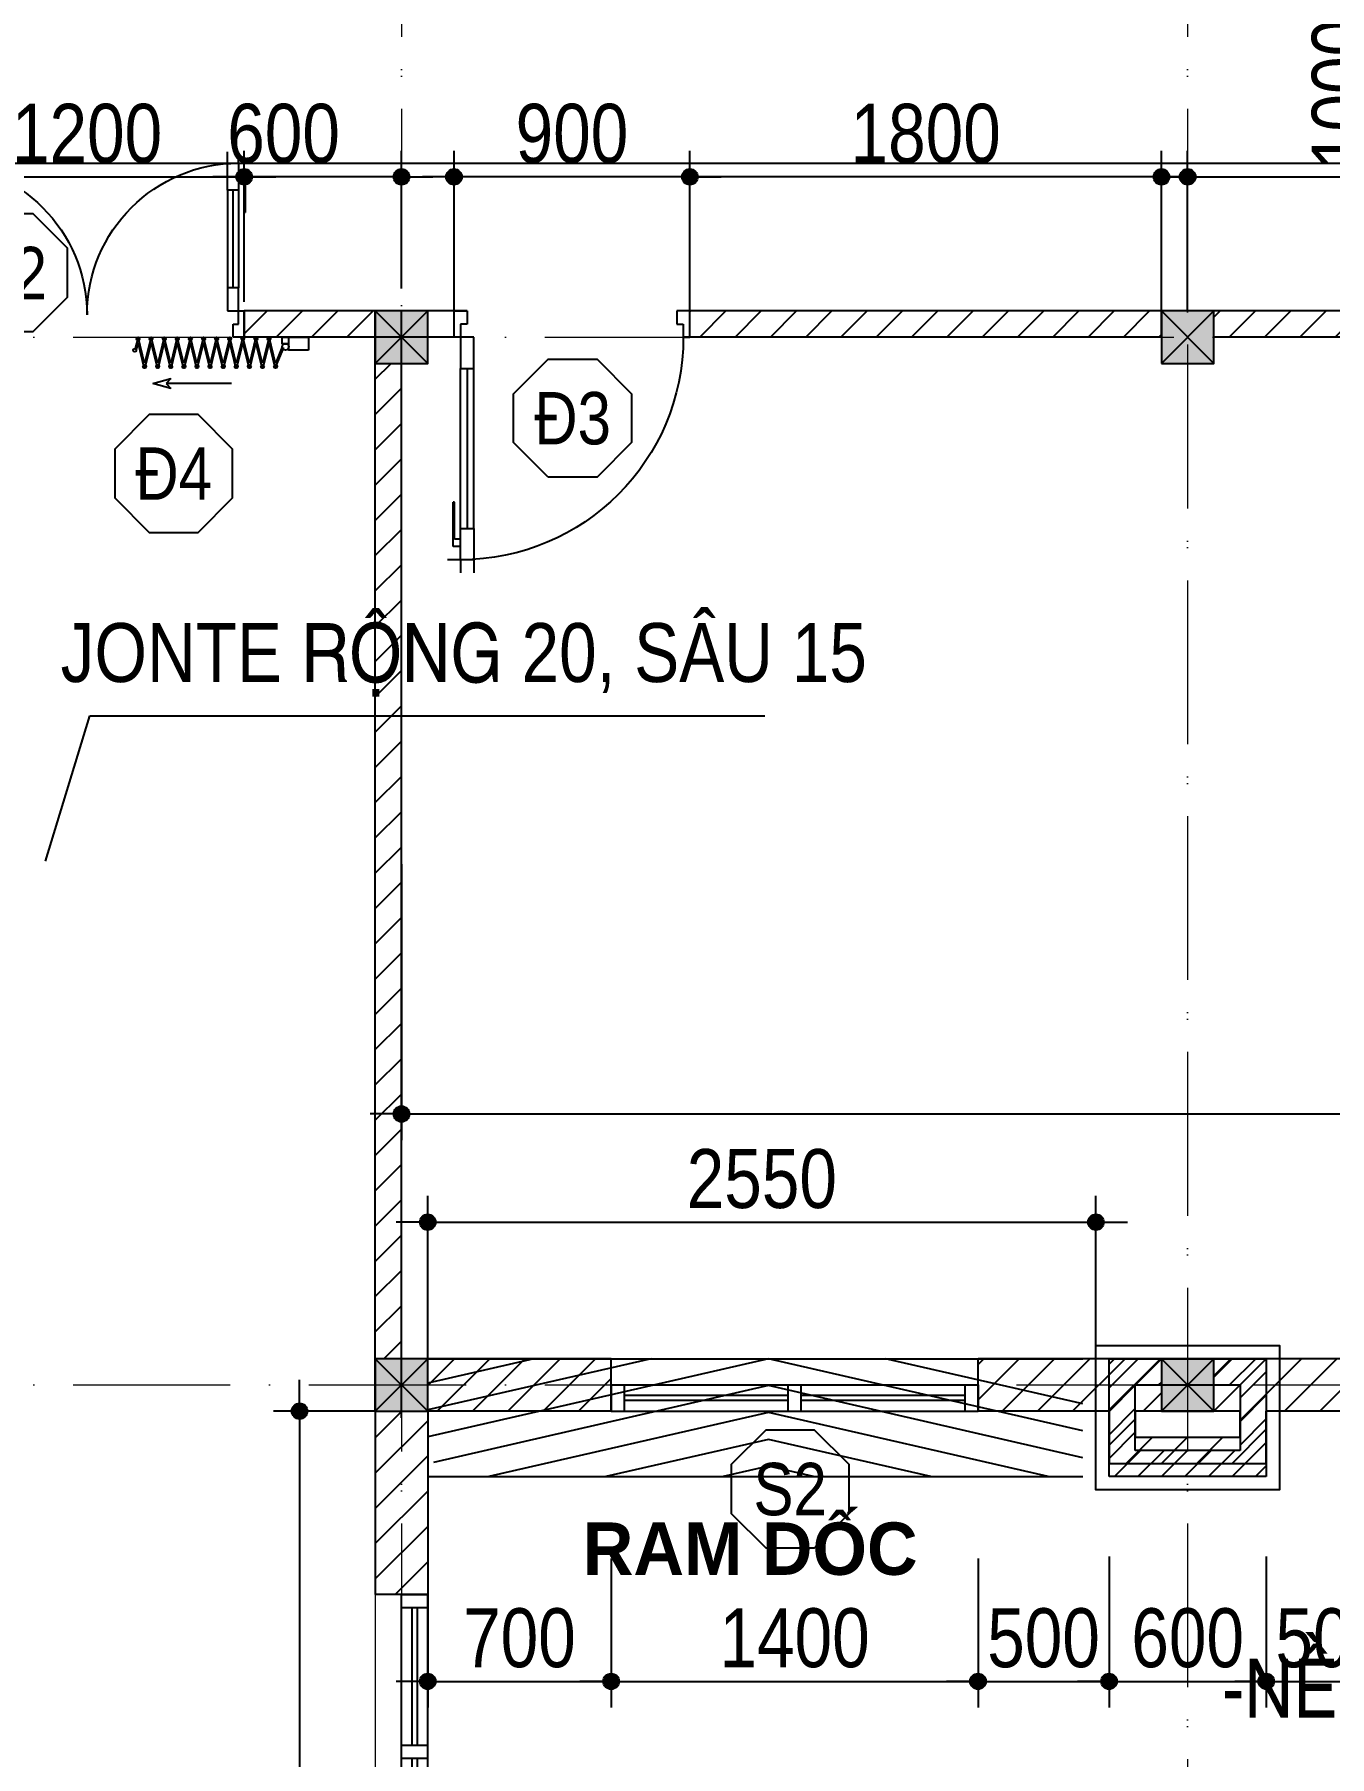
# Model space of a CAD drawing. Header units: millimetres. Extents: x 1201 to 176852, y 279 to 65351.
# Drawn here: x 10528 to 15471, y 11129 to 17703 of the extents above; entities that cross this region are included whole.
import ezdxf
from ezdxf.enums import TextEntityAlignment as Align

# ---------------------------------------------------------------- set-up
doc = ezdxf.new("R2010")
doc.units = ezdxf.units.MM
doc.linetypes.add('ACAD_ISO10W100', pattern=[18, 12, -3, 0, -3])
for name, color, linetype in [('009', 251, 'Continuous'), ('DIM', 1, 'Continuous'), ('DOOR', 20, 'Continuous'), ('HACTH', 8, 'Continuous'), ('MEDIUM', 2, 'Continuous'), ('TAGS', 60, 'Continuous'), ('TEXT', 7, 'Continuous'), ('TUONG', 131, 'Continuous'), ('WALL', 4, 'Continuous')]:
    doc.layers.add(name, color=color, linetype=linetype)
for name, color, linetype, lineweight in [('02', 2, 'Continuous', 25), ('CAY', 84, 'Continuous', 5), ('CUA', 20, 'Continuous', 0), ('NET-THAY', 2, 'Continuous', 13), ('TRUC', 24, 'Continuous', 0)]:
    doc.layers.add(name, color=color, linetype=linetype, lineweight=lineweight)
doc.styles.add('1', font='', dxfattribs={"height": 250})
doc.styles.add('HEL-CONDENSE', font='')
doc.styles.add('helve', font='')
doc.styles.add('SWISS-CONDENSE', font='')
doc.styles.add('VNI-HELVE-CONDENSEN', font='')
doc.styles.get('1').set_extended_font_data('VNI-Helve-Condense')
doc.styles.get('HEL-CONDENSE').set_extended_font_data('VNI-Helve-Condense')
doc.styles.get('helve').set_extended_font_data('VNI-Helve')
doc.styles.get('SWISS-CONDENSE').set_extended_font_data('VNI-Swiss-Condense')
doc.styles.get('VNI-HELVE-CONDENSEN').set_extended_font_data('VNI-Helve-Condense')
doc.dimstyles.new('1-20', dxfattribs={"dimscale": 100, "dimtxt": 2.25, "dimasz": 0.0006, "dimexe": 1, "dimexo": 2.5, "dimgap": 0.8, "dimtad": 1, "dimdec": 0, "dimlfac": 0.2, "dimzin": 0, "dimdsep": 46, "dimtxsty": 'helve', "dimblk": 'elip', "dimcen": -0.09, "dimdle": 1, "dimclrd": 256, "dimclre": 256, "dimclrt": 4, "dimadec": 0, "dimazin": 0, "dimtfac": 1, "dimtdec": 0, "dimtix": 1, "dimtmove": 2, "dimatfit": 0, "dimldrblk": 'ARCHTICK', "dimfxl": 1, "dimtolj": 1, "dimtzin": 0, "dimarcsym": 0})
doc.dimstyles.new('D100', dxfattribs={"dimtxt": 225, "dimasz": 1.2, "dimexe": 100, "dimexo": 0, "dimgap": 50, "dimtad": 1, "dimdec": 0, "dimzin": 13, "dimdsep": 46, "dimtxsty": 'HEL-CONDENSE', "dimblk": 'D50', "dimcen": 0, "dimclrd": 1, "dimclre": 1, "dimclrt": 7, "dimadec": 0, "dimazin": 0, "dimtfac": 1, "dimtdec": 0, "dimtmove": 0, "dimatfit": 3, "dimldrblk": 'D50', "dimfxl": 1, "dimtolj": 1, "dimtzin": 13, "dimarcsym": 0})

# ---------------------------------------------------------------- blocks, each defined once
blk = doc.blocks.new('A$C225A2996')
at = {"layer": 'WALL'}
blk.add_hatch(color=4, dxfattribs=at).paths.add_polyline_path([(531.4, 81.6), (731.4, 81.6), (731.4, 281.6), (531.4, 281.6)])
at = {"layer": 'WALL', "color": 4}
for p, q in [((531.4, 281.6), (731.4, 81.6)), ((531.4, 81.6), (731.4, 281.6))]:
    blk.add_line(p, q, dxfattribs=at)
blk.add_lwpolyline([(531.4, 81.6), (731.4, 81.6), (731.4, 281.6), (531.4, 281.6)], close=True, dxfattribs=at)
blk = doc.blocks.new('D50')
at = {"layer": 'DIM'}
blk.add_hatch(color=256, dxfattribs=at).paths.add_polyline_path([(25, 0, 1), (-25, 0, 1)])
blk.add_line((25, 0), (100, 0), dxfattribs=at)
blk.add_circle((0, 0), 25, dxfattribs=at)
blk = doc.blocks.new('*D175')
at = {"layer": 'CAY', "color": 1, "lineweight": -2, "transparency": 16777216}
for p, q in [((15573.6, 22547.7), (15781.8, 22547.7)), ((15681.8, 22546.5), (15681.8, 12548.9)), ((15573.6, 12547.7), (15781.8, 12547.7))]:
    blk.add_line(p, q, dxfattribs=at)
at = {"layer": 'DEFPOINTS', "color": 0, "transparency": 16777216}
for p in [(15573.6, 22547.7), (15573.6, 12547.7), (15681.8, 12547.7)]:
    blk.add_point(p, dxfattribs=at)
at = {"layer": 'CAY', "color": 1, "lineweight": -2, "transparency": 16777216, "xscale": 1.199999999999999, "yscale": 1.199999999999999, "zscale": 1.199999999999999}
for p, rotation in [((15681.8, 22547.7), 90), ((15681.8, 12547.7), 270)]:
    blk.add_blockref('D50', p, dxfattribs=dict(at, rotation=rotation))
at = {"layer": 'CAY', "color": 7, "transparency": 16777216, "insert": (15516.9, 17547.7), "char_height": 225, "attachment_point": 5, "rotation": 90, "style": 'HEL-CONDENSE'}
blk.add_mtext('\\A1;10000', dxfattribs=at)
blk = doc.blocks.new('*D176')
at = {"layer": 'CAY', "color": 1, "lineweight": -2, "transparency": 16777216}
for p, q in [((5929.1, 17547.7), (5929.1, 17111.4)), ((38929.1, 17547.7), (38929.1, 17111.4)), ((5930.3, 17211.4), (38927.9, 17211.4))]:
    blk.add_line(p, q, dxfattribs=at)
at = {"layer": 'DEFPOINTS', "color": 0, "transparency": 16777216}
for p in [(5929.1, 17547.7), (38929.1, 17547.7), (38929.1, 17211.4)]:
    blk.add_point(p, dxfattribs=at)
at = {"layer": 'CAY', "color": 1, "lineweight": -2, "transparency": 16777216, "xscale": 1.199999999999999, "yscale": 1.199999999999999, "zscale": 1.199999999999999, "rotation": 180}
blk.add_blockref('D50', (5929.1, 17211.4), dxfattribs=at)
at = {"layer": 'CAY', "color": 1, "lineweight": -2, "transparency": 16777216, "xscale": 1.199999999999999, "yscale": 1.199999999999999, "zscale": 1.199999999999999}
blk.add_blockref('D50', (38929.1, 17211.4), dxfattribs=at)
at = {"layer": 'CAY', "color": 7, "transparency": 16777216, "insert": (22429.1, 17376.3), "char_height": 225, "attachment_point": 5, "style": 'HEL-CONDENSE'}
blk.add_mtext('\\A1;33000', dxfattribs=at)
blk = doc.blocks.new('*D177')
at = {"layer": '009', "color": 1, "lineweight": -2, "transparency": 16777216}
for p, q in [((11829.1, 12447.7), (11440.2, 12447.7)), ((11540.2, 12446.5), (11540.2, 8798.9)), ((11829.1, 8797.7), (11440.2, 8797.7))]:
    blk.add_line(p, q, dxfattribs=at)
at = {"layer": 'DEFPOINTS', "color": 0, "transparency": 16777216}
for p in [(11829.1, 12447.7), (11540.2, 8797.7), (11829.1, 8797.7)]:
    blk.add_point(p, dxfattribs=at)
at = {"layer": '009', "color": 1, "lineweight": -2, "transparency": 16777216, "xscale": 1.199999999999999, "yscale": 1.199999999999999, "zscale": 1.199999999999999}
for p, rotation in [((11540.2, 12447.7), 90), ((11540.2, 8797.7), 270)]:
    blk.add_blockref('D50', p, dxfattribs=dict(at, rotation=rotation))
at = {"layer": '009', "color": 7, "transparency": 16777216, "insert": (11375.3, 10622.7), "char_height": 225, "attachment_point": 5, "rotation": 90, "style": 'HEL-CONDENSE'}
blk.add_mtext('\\A1;3650', dxfattribs=at)
blk = doc.blocks.new('*D102')
at = {"layer": 'DEFPOINTS', "color": 0, "transparency": 16777216}
for p in [(14579.1, 13169), (14579.1, 12697.7), (12029.1, 12647.7)]:
    blk.add_point(p, dxfattribs=at)
at = {"layer": 'DIM', "color": 1, "lineweight": -2, "transparency": 16777216}
for p, q in [((12029.1, 12647.7), (12029.1, 13269)), ((14579.1, 12697.7), (14579.1, 13269)), ((12030.3, 13169), (14577.9, 13169))]:
    blk.add_line(p, q, dxfattribs=at)
at = {"layer": 'DIM', "color": 1, "lineweight": -2, "transparency": 16777216, "xscale": 1.199999999999999, "yscale": 1.199999999999999, "zscale": 1.199999999999999, "rotation": 180}
blk.add_blockref('D50', (12029.1, 13169), dxfattribs=at)
at = {"layer": 'DIM', "color": 1, "lineweight": -2, "transparency": 16777216, "xscale": 1.199999999999999, "yscale": 1.199999999999999, "zscale": 1.199999999999999}
blk.add_blockref('D50', (14579.1, 13169), dxfattribs=at)
at = {"layer": 'DIM', "color": 7, "transparency": 16777216, "insert": (13304.1, 13333.9), "char_height": 225, "attachment_point": 5, "style": 'HEL-CONDENSE'}
blk.add_mtext('\\A1;2550', dxfattribs=at)
blk = doc.blocks.new('_ArchTick')
at = {"layer": 'CUA', "color": 0, "const_width": 0.15}
blk.add_lwpolyline([(-0.5, -0.5), (0.5, 0.5)], dxfattribs=at)
blk = doc.blocks.new('elip')
at = {"layer": 'DIM', "ltscale": 1.5}
h = blk.add_hatch(color=2, dxfattribs=at)
edge = h.paths.add_edge_path()
edge.add_line((-566, -919), (919, 566))
edge.add_arc((778, 707), 200, 315, 405)
edge.add_line((919, 849), (849, 919))
edge.add_arc((707, 778), 200, 45, 135)
edge.add_line((566, 919), (-919, -566))
edge.add_arc((-778, -707), 200, 135, 225)
edge.add_line((-919, -849), (-849, -919))
edge.add_arc((-707, -778), 200, 225, 315)
at = {"layer": 'DIM', "linetype": 'Continuous'}
for p, q in [((0, 0), (0, 2500)), ((0, 1600), (0, -2500)), ((-2500, 0), (2500, 0))]:
    blk.add_line(p, q, dxfattribs=at)
at = {"layer": 'DIM', "color": 2, "ltscale": 1.5}
blk.add_lwpolyline([(-566, -919), (919, 566, 0.4142136), (919, 849), (849, 919, 0.4142136), (566, 919), (-919, -566, 0.4142136), (-919, -849), (-849, -919, 0.4142136)], format="xyb", close=True, dxfattribs=at)
blk = doc.blocks.new('s11')
at = {"layer": 'DOOR'}
for p, q in [((0, 0), (0, -100)), ((1400, 0), (0, 0)), ((50, 0), (50, -100)), ((1350, 0), (1350, -100)), ((1400, 0), (1400, -100)), ((1400, -100), (0, -100))]:
    blk.add_line(p, q, dxfattribs=at)
at = {"layer": 'DOOR', "linetype": 'ByBlock', "lineweight": -2}
for p, q in [((675, -100), (675, 0)), ((725, -100), (725, 0))]:
    blk.add_line(p, q, dxfattribs=at)
at = {"layer": 'DOOR', "color": 251}
for p, q in [((50, -40), (675, -40)), ((50, -60), (675, -60)), ((725, -40), (1350, -40)), ((725, -60), (1350, -60))]:
    blk.add_line(p, q, dxfattribs=at)
blk = doc.blocks.new('A$C1CA434F2')
at = {"layer": 'DOOR'}
for p, q in [((-289.1, -309.3), (-289.1, -409.3)), ((-289.1, -309.3), (2110.9, -309.3)), ((-239.1, -309.3), (-239.1, -409.3)), ((885.9, -309.3), (885.9, -409.3)), ((935.9, -309.3), (935.9, -409.3)), ((1486.2, -309.3), (1486.2, -409.3)), ((1536.2, -309.3), (1536.2, -409.3)), ((2060.9, -309.3), (2060.9, -409.3)), ((2110.9, -309.3), (2110.9, -409.3)), ((-289.1, -409.3), (2110.9, -409.3))]:
    blk.add_line(p, q, dxfattribs=at)
at = {"layer": 'DOOR', "linetype": 'ByBlock', "lineweight": -2}
for p, q in [((285.2, -409.3), (285.2, -309.3)), ((335.2, -409.3), (335.2, -309.3))]:
    blk.add_line(p, q, dxfattribs=at)
at = {"layer": 'DOOR', "color": 251}
for p, q in [((285.2, -349.3), (-239.1, -349.3)), ((285.2, -369.3), (-239.1, -369.3)), ((885.9, -349.3), (335.2, -349.3)), ((885.9, -369.3), (335.2, -369.3)), ((1486.2, -349.3), (935.9, -349.3)), ((1486.2, -369.3), (935.9, -369.3)), ((2060.9, -349.3), (1536.2, -349.3)), ((2060.9, -369.3), (1536.2, -369.3))]:
    blk.add_line(p, q, dxfattribs=at)
blk = doc.blocks.new('KH-CUADI')
at = {"layer": 'TAGS'}
blk.add_lwpolyline([(-124.3, 300), (-300, 124.3), (-300, -124.3), (-124.3, -300), (124.3, -300), (300, -124.3), (300, 124.3), (124.3, 300)], close=True, dxfattribs=at)
at = {"layer": 'TAGS', "style": 'VNI-HELVE-CONDENSEN'}
blk.add_attdef('D', text='', height=300, dxfattribs=at).set_placement((0, 0), align=Align.MIDDLE)
blk = doc.blocks.new('A$C48B57989')
at = {"layer": 'DOOR'}
for p, q in [((-446, 752.5), (-403.1, 752.5)), ((-446, 652.5), (-446, 752.5)), ((-403.1, 752.5), (-403.1, 702.5)), ((711.1, 752.5), (711.1, 702.5)), ((754, 752.5), (711.1, 752.5)), ((754, 652.5), (754, 752.5)), ((-403.1, 702.5), (-424.6, 702.5)), ((-424.6, 702.5), (-424.6, 652.5)), ((-381.7, 666.8), (-424.6, 666.8)), ((-424.6, 666.8), (-424.6, 563.9)), ((-381.7, 563.9), (-381.7, 666.8)), ((711.1, 702.5), (732.6, 702.5)), ((732.6, 702.5), (732.6, 652.5)), ((-424.6, 652.5), (-446, 652.5)), ((689.7, 563.9), (689.7, 652.5)), ((689.7, 652.5), (732.6, 652.5)), ((732.6, 652.5), (754, 652.5)), ((732.6, 652.5), (732.6, 563.9)), ((-424.6, 563.9), (-381.7, 563.9)), ((-424.6, 171.4), (-424.6, 563.9)), ((-403.1, 563.9), (-403.1, 191)), ((-381.7, 191), (-381.7, 563.9)), ((689.7, 191), (689.7, 563.9)), ((732.6, 563.9), (689.7, 563.9)), ((711.1, 563.9), (711.1, 191)), ((732.6, 171.4), (732.6, 563.9)), ((-448.8, 131.8), (-448.8, 277.2)), ((-443.9, 277.2), (-448.8, 277.2)), ((-443.9, 156), (-443.9, 277.2)), ((752, 156), (752, 277.2)), ((752, 277.2), (756.8, 277.2)), ((756.8, 131.8), (756.8, 277.2)), ((-424.6, 131.8), (-448.8, 131.8)), ((-424.6, 156), (-443.9, 156)), ((-424.6, 191), (-381.7, 191)), ((-424.6, 88.2), (-424.6, 191)), ((-424.6, 131.8), (-424.6, 156)), ((-381.7, 191), (-381.7, 88.2)), ((732.6, 191), (689.7, 191)), ((689.7, 191), (689.7, 88.2)), ((732.6, 88.2), (732.6, 191)), ((732.6, 131.8), (732.6, 156)), ((732.6, 156), (752, 156)), ((732.6, 131.8), (756.8, 131.8)), ((-424.6, 88.2), (-467.4, 88.2)), ((-424.6, 88.2), (-424.6, 45.3)), ((-381.7, 88.2), (-424.6, 88.2)), ((-381.7, 88.2), (-381.7, 45.3)), ((689.7, 88.2), (689.7, 45.3)), ((689.7, 88.2), (732.6, 88.2)), ((732.6, 88.2), (732.6, 45.3)), ((732.6, 88.2), (775.4, 88.2))]:
    blk.add_line(p, q, dxfattribs=at)
at = {"layer": 'DOOR', "color": 251}
for centre, major_axis, start_param, end_param in [((-424.6, 666.8), (409.1, 409.1), 3.926991, 5.497787), ((732.6, 666.8), (-409.1, 409.1), 0.785398, 2.356194)]:
    blk.add_ellipse(centre, major_axis=major_axis, ratio=1, start_param=start_param, end_param=end_param, dxfattribs=at)
blk = doc.blocks.new('*D653')
at = {"layer": 'DEFPOINTS', "color": 0, "transparency": 16777216}
for p in [(12729.1, 11884.5), (12029.1, 11747.7), (12729.1, 11416)]:
    blk.add_point(p, dxfattribs=at)
at = {"layer": 'DIM', "color": 1, "lineweight": -2, "transparency": 16777216}
for p, q in [((12729.1, 11884.5), (12729.1, 11316)), ((12029.1, 11747.7), (12029.1, 11316)), ((12030.3, 11416), (12727.9, 11416))]:
    blk.add_line(p, q, dxfattribs=at)
at = {"layer": 'DIM', "color": 1, "lineweight": -2, "transparency": 16777216, "xscale": 1.199999999999999, "yscale": 1.199999999999999, "zscale": 1.199999999999999, "rotation": 180}
blk.add_blockref('D50', (12029.1, 11416), dxfattribs=at)
at = {"layer": 'DIM', "color": 1, "lineweight": -2, "transparency": 16777216, "xscale": 1.199999999999999, "yscale": 1.199999999999999, "zscale": 1.199999999999999}
blk.add_blockref('D50', (12729.1, 11416), dxfattribs=at)
at = {"layer": 'DIM', "color": 7, "transparency": 16777216, "insert": (12379.1, 11580.9), "char_height": 225, "attachment_point": 5, "style": 'HEL-CONDENSE'}
blk.add_mtext('\\A1;700', dxfattribs=at)
blk = doc.blocks.new('*D654')
at = {"layer": 'DEFPOINTS', "color": 0, "transparency": 16777216}
for p in [(12729.1, 11884.5), (14129.1, 11884.5), (14129.1, 11416)]:
    blk.add_point(p, dxfattribs=at)
at = {"layer": 'DIM', "color": 1, "lineweight": -2, "transparency": 16777216}
for p, q in [((12729.1, 11884.5), (12729.1, 11316)), ((14129.1, 11884.5), (14129.1, 11316)), ((12730.3, 11416), (14127.9, 11416))]:
    blk.add_line(p, q, dxfattribs=at)
at = {"layer": 'DIM', "color": 1, "lineweight": -2, "transparency": 16777216, "xscale": 1.199999999999999, "yscale": 1.199999999999999, "zscale": 1.199999999999999, "rotation": 180}
blk.add_blockref('D50', (12729.1, 11416), dxfattribs=at)
at = {"layer": 'DIM', "color": 1, "lineweight": -2, "transparency": 16777216, "xscale": 1.199999999999999, "yscale": 1.199999999999999, "zscale": 1.199999999999999}
blk.add_blockref('D50', (14129.1, 11416), dxfattribs=at)
at = {"layer": 'DIM', "color": 7, "transparency": 16777216, "insert": (13429.1, 11580.9), "char_height": 225, "attachment_point": 5, "style": 'HEL-CONDENSE'}
blk.add_mtext('\\A1;1400', dxfattribs=at)
blk = doc.blocks.new('*D655')
at = {"layer": 'DEFPOINTS', "color": 0, "transparency": 16777216}
for p in [(14129.1, 11884.5), (14629.1, 11892.8), (14629.1, 11416)]:
    blk.add_point(p, dxfattribs=at)
at = {"layer": 'DIM', "color": 1, "lineweight": -2, "transparency": 16777216}
for p, q in [((14129.1, 11884.5), (14129.1, 11316)), ((14629.1, 11892.8), (14629.1, 11316)), ((14130.3, 11416), (14627.9, 11416))]:
    blk.add_line(p, q, dxfattribs=at)
at = {"layer": 'DIM', "color": 1, "lineweight": -2, "transparency": 16777216, "xscale": 1.199999999999999, "yscale": 1.199999999999999, "zscale": 1.199999999999999, "rotation": 180}
blk.add_blockref('D50', (14129.1, 11416), dxfattribs=at)
at = {"layer": 'DIM', "color": 1, "lineweight": -2, "transparency": 16777216, "xscale": 1.199999999999999, "yscale": 1.199999999999999, "zscale": 1.199999999999999}
blk.add_blockref('D50', (14629.1, 11416), dxfattribs=at)
at = {"layer": 'DIM', "color": 7, "transparency": 16777216, "insert": (14379.1, 11580.9), "char_height": 225, "attachment_point": 5, "style": 'HEL-CONDENSE'}
blk.add_mtext('\\A1;500', dxfattribs=at)
blk = doc.blocks.new('*D656')
at = {"layer": 'DEFPOINTS', "color": 0, "transparency": 16777216}
for p in [(14629.1, 11892.8), (15229.1, 11892.8), (15229.1, 11416)]:
    blk.add_point(p, dxfattribs=at)
at = {"layer": 'DIM', "color": 1, "lineweight": -2, "transparency": 16777216}
for p, q in [((14629.1, 11892.8), (14629.1, 11316)), ((15229.1, 11892.8), (15229.1, 11316)), ((14630.3, 11416), (15227.9, 11416))]:
    blk.add_line(p, q, dxfattribs=at)
at = {"layer": 'DIM', "color": 1, "lineweight": -2, "transparency": 16777216, "xscale": 1.199999999999999, "yscale": 1.199999999999999, "zscale": 1.199999999999999, "rotation": 180}
blk.add_blockref('D50', (14629.1, 11416), dxfattribs=at)
at = {"layer": 'DIM', "color": 1, "lineweight": -2, "transparency": 16777216, "xscale": 1.199999999999999, "yscale": 1.199999999999999, "zscale": 1.199999999999999}
blk.add_blockref('D50', (15229.1, 11416), dxfattribs=at)
at = {"layer": 'DIM', "color": 7, "transparency": 16777216, "insert": (14929.1, 11580.9), "char_height": 225, "attachment_point": 5, "style": 'HEL-CONDENSE'}
blk.add_mtext('\\A1;600', dxfattribs=at)
blk = doc.blocks.new('*D657')
at = {"layer": 'DEFPOINTS', "color": 0, "transparency": 16777216}
for p in [(15229.1, 11892.8), (15729.1, 11884.5), (15729.1, 11416)]:
    blk.add_point(p, dxfattribs=at)
at = {"layer": 'DIM', "color": 1, "lineweight": -2, "transparency": 16777216}
for p, q in [((15229.1, 11892.8), (15229.1, 11316)), ((15729.1, 11884.5), (15729.1, 11316)), ((15230.3, 11416), (15727.9, 11416))]:
    blk.add_line(p, q, dxfattribs=at)
at = {"layer": 'DIM', "color": 1, "lineweight": -2, "transparency": 16777216, "xscale": 1.199999999999999, "yscale": 1.199999999999999, "zscale": 1.199999999999999, "rotation": 180}
blk.add_blockref('D50', (15229.1, 11416), dxfattribs=at)
at = {"layer": 'DIM', "color": 1, "lineweight": -2, "transparency": 16777216, "xscale": 1.199999999999999, "yscale": 1.199999999999999, "zscale": 1.199999999999999}
blk.add_blockref('D50', (15729.1, 11416), dxfattribs=at)
at = {"layer": 'DIM', "color": 7, "transparency": 16777216, "insert": (15479.1, 11580.9), "char_height": 225, "attachment_point": 5, "style": 'HEL-CONDENSE'}
blk.add_mtext('\\A1;500', dxfattribs=at)
blk = doc.blocks.new('*D697')
at = {"layer": 'DEFPOINTS', "color": 0, "transparency": 16777216}
for p in [(11329.1, 17159.5), (10129.1, 16782.9), (11329.1, 16682.9)]:
    blk.add_point(p, dxfattribs=at)
at = {"layer": 'DIM', "color": 1, "lineweight": -2, "transparency": 16777216}
for p, q in [((10129.1, 16782.9), (10129.1, 17259.5)), ((11329.1, 16682.9), (11329.1, 17259.5)), ((10130.3, 17159.5), (11327.9, 17159.5))]:
    blk.add_line(p, q, dxfattribs=at)
at = {"layer": 'DIM', "color": 1, "lineweight": -2, "transparency": 16777216, "xscale": 1.199999999999999, "yscale": 1.199999999999999, "zscale": 1.199999999999999, "rotation": 180}
blk.add_blockref('D50', (10129.1, 17159.5), dxfattribs=at)
at = {"layer": 'DIM', "color": 1, "lineweight": -2, "transparency": 16777216, "xscale": 1.199999999999999, "yscale": 1.199999999999999, "zscale": 1.199999999999999}
blk.add_blockref('D50', (11329.1, 17159.5), dxfattribs=at)
at = {"layer": 'DIM', "color": 7, "transparency": 16777216, "insert": (10729.1, 17324.4), "char_height": 225, "attachment_point": 5, "style": 'HEL-CONDENSE'}
blk.add_mtext('\\A1;1200', dxfattribs=at)
blk = doc.blocks.new('*D698')
at = {"layer": 'DEFPOINTS', "color": 0, "transparency": 16777216}
for p in [(18729.1, 17159.5), (18729.1, 16782.9), (14929.1, 16647.7)]:
    blk.add_point(p, dxfattribs=at)
at = {"layer": 'DIM', "color": 1, "lineweight": -2, "transparency": 16777216}
for p, q in [((14929.1, 16647.7), (14929.1, 17259.5)), ((18729.1, 16782.9), (18729.1, 17259.5)), ((14930.3, 17159.5), (18727.9, 17159.5))]:
    blk.add_line(p, q, dxfattribs=at)
at = {"layer": 'DIM', "color": 1, "lineweight": -2, "transparency": 16777216, "xscale": 1.199999999999999, "yscale": 1.199999999999999, "zscale": 1.199999999999999, "rotation": 180}
blk.add_blockref('D50', (14929.1, 17159.5), dxfattribs=at)
at = {"layer": 'DIM', "color": 1, "lineweight": -2, "transparency": 16777216, "xscale": 1.199999999999999, "yscale": 1.199999999999999, "zscale": 1.199999999999999}
blk.add_blockref('D50', (18729.1, 17159.5), dxfattribs=at)
at = {"layer": 'DIM', "color": 7, "transparency": 16777216, "insert": (16829.1, 17324.4), "char_height": 225, "attachment_point": 5, "style": 'HEL-CONDENSE'}
blk.add_mtext('\\A1;3800', dxfattribs=at)
blk = doc.blocks.new('*D524')
at = {"layer": 'DEFPOINTS', "color": 0, "linetype": 'Continuous', "transparency": 16777216}
for p in [(11329.1, 17159.5), (11329.1, 16732.9), (11929.1, 16732.9)]:
    blk.add_point(p, dxfattribs=at)
at = {"layer": 'DIM', "color": 1, "linetype": 'Continuous', "lineweight": -2, "transparency": 16777216}
for p, q in [((11329.1, 16732.9), (11329.1, 17259.5)), ((11929.1, 16732.9), (11929.1, 17259.5)), ((11927.9, 17159.5), (11330.3, 17159.5))]:
    blk.add_line(p, q, dxfattribs=at)
at = {"layer": 'DIM', "color": 1, "linetype": 'Continuous', "lineweight": -2, "transparency": 16777216, "xscale": 1.199999999999999, "yscale": 1.199999999999999, "zscale": 1.199999999999999, "rotation": 180}
blk.add_blockref('D50', (11329.1, 17159.5), dxfattribs=at)
at = {"layer": 'DIM', "color": 1, "linetype": 'Continuous', "lineweight": -2, "transparency": 16777216, "xscale": 1.199999999999999, "yscale": 1.199999999999999, "zscale": 1.199999999999999}
blk.add_blockref('D50', (11929.1, 17159.5), dxfattribs=at)
at = {"layer": 'DIM', "color": 7, "linetype": 'Continuous', "transparency": 16777216, "insert": (11479.1, 17324.4), "char_height": 225, "attachment_point": 5, "style": 'HEL-CONDENSE'}
blk.add_mtext('\\A1;600', dxfattribs=at)
blk = doc.blocks.new('*D588')
at = {"layer": 'DEFPOINTS', "color": 0, "transparency": 16777216}
for p in [(11929.1, 14535.2), (20429.1, 13823.6), (20429.1, 13582.1)]:
    blk.add_point(p, dxfattribs=at)
at = {"layer": 'DIM', "color": 1, "lineweight": -2, "transparency": 16777216}
for p, q in [((11929.1, 14535.2), (11929.1, 13482.1)), ((20429.1, 13823.6), (20429.1, 13482.1)), ((11930.3, 13582.1), (20427.9, 13582.1))]:
    blk.add_line(p, q, dxfattribs=at)
at = {"layer": 'DIM', "color": 1, "lineweight": -2, "transparency": 16777216, "xscale": 1.199999999999999, "yscale": 1.199999999999999, "zscale": 1.199999999999999, "rotation": 180}
blk.add_blockref('D50', (11929.1, 13582.1), dxfattribs=at)
at = {"layer": 'DIM', "color": 1, "lineweight": -2, "transparency": 16777216, "xscale": 1.199999999999999, "yscale": 1.199999999999999, "zscale": 1.199999999999999}
blk.add_blockref('D50', (20429.1, 13582.1), dxfattribs=at)
at = {"layer": 'DIM', "color": 7, "transparency": 16777216, "insert": (16179.1, 13747), "char_height": 225, "attachment_point": 5, "style": 'HEL-CONDENSE'}
blk.add_mtext('\\A1;8500', dxfattribs=at)
blk = doc.blocks.new('A$C6E0044D6')
at = {"layer": 'DOOR'}
for p, q in [((-25, 925), (-75, 925)), ((-25, 925), (-25, 975)), ((25, 925), (-25, 925)), ((-25, 925), (-25, 805)), ((25, 925), (25, 975)), ((25, 805), (25, 925)), ((-25, 874.1), (-53.3, 874.1)), ((-53.3, 874.1), (-53.3, 704.5)), ((-25, 874.1), (-25, 845.9)), ((-25, 845.9), (-47.6, 845.9)), ((-47.6, 845.9), (-47.6, 704.5)), ((-25, 827.9), (-25, 195)), ((-25, 805), (25, 805)), ((0, 195), (0, 805)), ((25, 805), (25, 195)), ((-47.6, 704.5), (-53.3, 704.5)), ((-25, 195), (25, 195)), ((-25, 75), (-25, 195)), ((25, 195), (25, 75)), ((-25, 75), (-50, 75)), ((-50, 75), (-50, -25)), ((-25, 25), (-25, 75)), ((25, 75), (-25, 75)), ((825, 25), (825, 75)), ((825, 75), (850, 75)), ((850, 75), (850, -25)), ((0, 25), (-25, 25)), ((0, -25), (0, 25)), ((800, -25), (800, 25)), ((800, 25), (825, 25)), ((-50, -25), (0, -25)), ((850, -25), (800, -25))]:
    blk.add_line(p, q, dxfattribs=at)
at = {"layer": 'DOOR', "color": 251}
blk.add_arc((-25, 75), 850, 0, 90, dxfattribs=at)
blk = doc.blocks.new('*D516')
at = {"layer": 'DEFPOINTS', "color": 0, "transparency": 16777216}
for p in [(13029.5, 17159.5), (13029.5, 16647.7), (14829.1, 16647.7)]:
    blk.add_point(p, dxfattribs=at)
at = {"layer": 'DIM', "color": 1, "lineweight": -2, "transparency": 16777216}
for p, q in [((13029.5, 16647.7), (13029.5, 17259.5)), ((14829.1, 16647.7), (14829.1, 17259.5)), ((14827.9, 17159.5), (13030.7, 17159.5))]:
    blk.add_line(p, q, dxfattribs=at)
at = {"layer": 'DIM', "color": 1, "lineweight": -2, "transparency": 16777216, "xscale": 1.199999999999999, "yscale": 1.199999999999999, "zscale": 1.199999999999999, "rotation": 180}
blk.add_blockref('D50', (13029.5, 17159.5), dxfattribs=at)
at = {"layer": 'DIM', "color": 1, "lineweight": -2, "transparency": 16777216, "xscale": 1.199999999999999, "yscale": 1.199999999999999, "zscale": 1.199999999999999}
blk.add_blockref('D50', (14829.1, 17159.5), dxfattribs=at)
at = {"layer": 'DIM', "color": 7, "transparency": 16777216, "insert": (13929.3, 17324.4), "char_height": 225, "attachment_point": 5, "style": 'HEL-CONDENSE'}
blk.add_mtext('\\A1;1800', dxfattribs=at)
blk = doc.blocks.new('*D517')
at = {"layer": 'DEFPOINTS', "color": 0, "transparency": 16777216}
for p in [(12129.5, 17159.5), (12129.5, 16647.7), (13029.5, 16647.7)]:
    blk.add_point(p, dxfattribs=at)
at = {"layer": 'DIM', "color": 1, "lineweight": -2, "transparency": 16777216}
for p, q in [((12129.5, 16647.7), (12129.5, 17259.5)), ((13029.5, 16647.7), (13029.5, 17259.5)), ((13028.3, 17159.5), (12130.7, 17159.5))]:
    blk.add_line(p, q, dxfattribs=at)
at = {"layer": 'DIM', "color": 1, "lineweight": -2, "transparency": 16777216, "xscale": 1.199999999999999, "yscale": 1.199999999999999, "zscale": 1.199999999999999, "rotation": 180}
blk.add_blockref('D50', (12129.5, 17159.5), dxfattribs=at)
at = {"layer": 'DIM', "color": 1, "lineweight": -2, "transparency": 16777216, "xscale": 1.199999999999999, "yscale": 1.199999999999999, "zscale": 1.199999999999999}
blk.add_blockref('D50', (13029.5, 17159.5), dxfattribs=at)
at = {"layer": 'DIM', "color": 7, "transparency": 16777216, "insert": (12579.5, 17324.4), "char_height": 225, "attachment_point": 5, "style": 'HEL-CONDENSE'}
blk.add_mtext('\\A1;900', dxfattribs=at)
blk = doc.blocks.new('C1')
at = {"color": 40}
for p, q in [((-130392.8, -117466.3), (-130292.8, -117441.3)), ((-130292.8, -117491.3), (-130392.8, -117466.3)), ((-130372.2, -117466.3), (-130272.2, -117441.3)), ((-130272.2, -117491.3), (-130372.2, -117466.3)), ((-130292.8, -117441.3), (-130319.8, -117434.5)), ((-130272.2, -117441.3), (-130316.1, -117430.3)), ((-130468.1, -117566.9), (-130449.4, -117498.1)), ((-130449.4, -117548.1), (-130468.1, -117566.9)), ((-130449.4, -117498.1), (-130430.6, -117566.9)), ((-130449.4, -117798.1), (-130449.4, -117548.1)), ((-130430.6, -117566.9), (-130449.4, -117548.1)), ((-130392.8, -117516.3), (-130292.8, -117491.3)), ((-130292.8, -117541.3), (-130392.8, -117516.3)), ((-130392.8, -117566.3), (-130292.8, -117541.3)), ((-130372.2, -117516.3), (-130272.2, -117491.3)), ((-130272.2, -117541.3), (-130372.2, -117516.3)), ((-130372.2, -117566.3), (-130272.2, -117541.3)), ((-130292.8, -117591.3), (-130392.8, -117566.3)), ((-130392.8, -117616.3), (-130292.8, -117591.3)), ((-130272.2, -117591.3), (-130372.2, -117566.3)), ((-130372.2, -117616.3), (-130272.2, -117591.3)), ((-130292.8, -117641.3), (-130392.8, -117616.3)), ((-130392.8, -117666.3), (-130292.8, -117641.3)), ((-130292.8, -117691.3), (-130392.8, -117666.3)), ((-130272.2, -117641.3), (-130372.2, -117616.3)), ((-130372.2, -117666.3), (-130272.2, -117641.3)), ((-130272.2, -117691.3), (-130372.2, -117666.3)), ((-130392.8, -117716.3), (-130292.8, -117691.3)), ((-130292.8, -117741.3), (-130392.8, -117716.3)), ((-130392.8, -117766.3), (-130292.8, -117741.3)), ((-130372.2, -117716.3), (-130272.2, -117691.3)), ((-130272.2, -117741.3), (-130372.2, -117716.3)), ((-130372.2, -117766.3), (-130272.2, -117741.3)), ((-130292.8, -117791.3), (-130392.8, -117766.3)), ((-130392.8, -117816.3), (-130292.8, -117791.3)), ((-130272.2, -117791.3), (-130372.2, -117766.3)), ((-130372.2, -117816.3), (-130272.2, -117791.3)), ((-130292.8, -117841.3), (-130392.8, -117816.3)), ((-130392.8, -117866.3), (-130292.8, -117841.3)), ((-130292.8, -117891.3), (-130392.8, -117866.3)), ((-130272.2, -117841.3), (-130372.2, -117816.3)), ((-130372.2, -117866.3), (-130272.2, -117841.3)), ((-130272.2, -117891.3), (-130372.2, -117866.3)), ((-130392.8, -117916.3), (-130292.8, -117891.3)), ((-130292.8, -117941.3), (-130392.8, -117916.3)), ((-130388.4, -117965.2), (-130292.8, -117941.3)), ((-130372.2, -117916.3), (-130272.2, -117891.3)), ((-130272.2, -117941.3), (-130372.2, -117916.3)), ((-130372.2, -117966.3), (-130272.2, -117941.3)), ((-130311.5, -117995.9), (-130388.4, -117965.2)), ((-130309.7, -117991.3), (-130372.2, -117966.3))]:
    blk.add_line(p, q, dxfattribs=at)
at = {"color": 1}
blk.add_lwpolyline([(-130297.2, -118016.3), (-130297.2, -117991.3), (-130272.2, -117991.3), (-130272.2, -118016.3)], dxfattribs=at)
blk.add_lwpolyline([(-130322.2, -118091.3), (-130322.2, -118016.3), (-130272.2, -118016.3), (-130272.2, -118091.3)], close=True, dxfattribs=at)
at = {"color": 40}
for centre in [(-130384.7, -117466.3), (-130322.2, -117428.8), (-130278.4, -117441.3), (-130384.7, -117516.3), (-130278.4, -117491.3), (-130278.4, -117541.3), (-130384.7, -117566.3), (-130384.7, -117616.3), (-130278.4, -117591.3), (-130384.7, -117666.3), (-130278.4, -117641.3), (-130384.7, -117716.3), (-130278.4, -117691.3), (-130278.4, -117741.3), (-130384.7, -117766.3), (-130384.7, -117816.3), (-130278.4, -117791.3), (-130384.7, -117866.3), (-130278.4, -117841.3), (-130278.4, -117841.3), (-130384.7, -117916.3), (-130278.4, -117891.3), (-130278.4, -117941.3), (-130384.7, -117966.3)]:
    blk.add_circle(centre, 6.25, dxfattribs=at)
at = {"color": 1}
blk.add_circle((-130309.7, -118003.8), 12.5, dxfattribs=at)

msp = doc.modelspace()

# ---------------------------------------------------------------- hatches: boundary and pattern name
at = {"layer": '009'}
h = msp.add_hatch(dxfattribs=at)
h.set_pattern_fill('ANSI31', color=256, scale=30, style=0)
h.set_pattern_definition([(45, (-1293072.07, -361212.86), (-67.351921, 67.351921), [])])
h.paths.add_polyline_path([(12029.078, 12447.694), (11829.078, 12447.694), (11829.078, 11747.694), (12029.078, 11747.694)])
h.paths.add_polyline_path([(9729.078, 8647.694), (8229.078, 8647.694), (8229.078, 8447.694), (8679.078, 8447.694), (8679.078, 8247.694), (9279.078, 8247.694), (9279.078, 8447.694), (9729.078, 8447.694)])
h.paths.add_polyline_path([(8779.078, 8447.694), (9179.078, 8447.694), (9179.078, 8347.694), (8779.078, 8347.694)], flags=17)
h.paths.add_polyline_path([(6829.078, 8647.694), (6329.078, 8647.694), (6029.078, 8647.694), (6029.078, 8447.694), (6229.078, 8447.694), (6229.078, 8297.694), (5679.078, 8297.694), (5679.078, 8697.694), (5829.078, 8697.694), (5829.078, 8647.694), (6029.078, 8647.694), (6029.078, 9347.694), (5829.078, 9347.694), (5829.078, 8797.694), (5579.078, 8797.694), (5579.078, 8197.694), (6329.078, 8197.694), (6329.078, 8447.694), (6829.078, 8447.694)])
h.paths.add_polyline_path([(6029.078, 12447.694), (5829.078, 12447.694), (5829.078, 12347.694), (5679.078, 12347.694), (5679.078, 12747.694), (5829.078, 12747.694), (5829.078, 12647.694), (6029.078, 12647.694), (6029.078, 13347.694), (5829.078, 13347.694), (5829.078, 12847.694), (5579.078, 12847.694), (5579.078, 12247.694), (5829.078, 12247.694), (5829.078, 11747.694), (6029.078, 11747.694)])
h.paths.add_polyline_path([(11929.078, 16447.694), (11829.078, 16447.694), (11829.078, 12647.694), (11929.078, 12647.694)])
h.paths.add_polyline_path([(12729.078, 12647.694), (12029.078, 12647.694), (12029.078, 12447.694), (12729.078, 12447.694)])
h.paths.add_polyline_path([(6029.078, 16447.694), (5829.078, 16447.694), (5829.078, 16347.694), (5679.078, 16347.694), (5679.078, 16747.694), (5829.078, 16747.694), (5829.078, 16647.694), (6029.078, 16647.694), (6029.078, 16847.694), (5829.078, 16847.694), (5579.078, 16847.694), (5579.078, 16247.694), (5829.078, 16247.694), (5829.078, 15747.694), (6029.078, 15747.694)])
h.paths.add_polyline_path([(10129.078, 16647.694), (6029.078, 16647.694), (6029.078, 16547.694), (10129.078, 16547.694)])
h.paths.add_polyline_path([(11829.078, 16647.694), (11329.078, 16647.694), (11329.078, 16547.694), (11829.078, 16547.694)])
h.paths.add_polyline_path([(14829.078, 16647.694), (13029.478, 16647.694), (13029.478, 16547.694), (14829.078, 16547.694)])
h.paths.add_polyline_path([(18729.078, 16647.694), (15029.078, 16647.694), (15029.078, 16547.694), (18729.078, 16547.694)])
h.paths.add_polyline_path([(15729.078, 12647.694), (15029.078, 12647.694), (15029.078, 12447.694), (15129.078, 12447.694), (15129.078, 12347.694), (14729.078, 12347.694), (14729.078, 12447.694), (14829.078, 12447.694), (14829.078, 12647.694), (14129.078, 12647.694), (14129.078, 12447.694), (14629.078, 12447.694), (14629.078, 12247.694), (15229.078, 12247.694), (15229.078, 12447.694), (15729.078, 12447.694)])
h.paths.add_polyline_path([(18379.078, 12647.694), (17129.078, 12647.694), (17129.078, 12447.694), (17629.078, 12447.694), (17629.078, 12247.694), (18229.078, 12247.694), (18229.078, 12447.694), (18379.078, 12447.694)])
h.paths.add_polyline_path([(18129.078, 12447.694), (18129.078, 12347.694), (17729.078, 12347.694), (17729.078, 12447.694)], flags=17)
h.paths.add_polyline_path([(20329.078, 16647.694), (19929.078, 16647.694), (19929.078, 16547.694), (20329.078, 16547.694)])
h = msp.add_hatch(dxfattribs=at)
h.set_pattern_fill('ANSI31', color=256, scale=20, style=0)
h.set_pattern_definition([(45, (-1293494.614, -402769.946), (-44.9012806, 44.9012806), [])])
h.paths.add_polyline_path([(19929.078, 12197.694), (20529.078, 12197.694), (20529.078, 12447.694), (20429.078, 12447.694), (20429.078, 12297.694), (20029.078, 12297.694), (20029.078, 12547.694), (20329.078, 12547.694), (20329.078, 12647.694), (19929.078, 12647.694)])
h.paths.add_polyline_path([(17629.078, 12647.694), (17629.078, 12197.694), (18229.078, 12197.694), (18229.078, 12647.694)])
h.paths.add_polyline_path([(18129.078, 12547.694), (18129.078, 12297.694), (17729.078, 12297.694), (17729.078, 12547.694)], flags=16)
h.paths.add_polyline_path([(15229.078, 12647.694), (15029.078, 12647.694), (15029.078, 12547.694), (15129.078, 12547.694), (15129.078, 12297.694), (14729.078, 12297.694), (14729.078, 12547.694), (14829.078, 12547.694), (14829.078, 12647.694), (14629.078, 12647.694), (14629.078, 12197.694), (15229.078, 12197.694)])

# ---------------------------------------------------------------- linework, layer by layer
at = {"layer": 'HACTH'}
for points in [[(12029.078, 12647.694), (14529.078, 12647.694)], [(14529.078, 12372.433), (13329.078, 12647.694), (12029.078, 12349.494)], [(12881.806, 12647.694), (12029.078, 12452.091)], [(12434.535, 12647.694), (12029.078, 12554.689)], [(14529.078, 12475.03), (13776.35, 12647.694)], [(14529.078, 12269.836), (13329.078, 12545.097), (12051.436, 12252.026)], [(14396.307, 12197.694), (13329.078, 12442.5), (12261.849, 12197.694)], [(13949.035, 12197.694), (13329.078, 12339.903), (12709.121, 12197.694)], [(13501.764, 12197.694), (13329.078, 12237.306), (13156.392, 12197.694)], [(12029.078, 12197.694), (14529.078, 12197.694)]]:
    msp.add_lwpolyline(points, dxfattribs=at)
at = {"layer": 'MEDIUM'}
msp.add_line((12729.078, 12647.694), (14129.078, 12647.694), dxfattribs=at)
at = {"layer": 'NET-THAY'}
msp.add_line((11829.078, 11747.694), (11829.078, 9347.694), dxfattribs=at)
at = {"layer": 'NET-THAY', "linetype": 'ByBlock', "lineweight": -2}
msp.add_lwpolyline([(14579.078, 12697.694), (15279.078, 12697.694), (15279.078, 12147.694), (14579.078, 12147.694)], close=True, dxfattribs=at)
at = {"layer": 'TRUC', "linetype": 'ACAD_ISO10W100', "ltscale": 50}
for points in [[(11929.078, 24619.951), (11929.078, 3517.922)], [(11929.078, 24619.951), (11929.078, 3517.922)], [(11929.078, 24594.951), (11929.078, 3517.922)], [(11929.078, 24594.951), (11929.078, 3517.922)], [(14929.078, 24619.951), (14929.078, 3517.922)], [(14929.078, 24594.951), (14929.078, 3517.922)], [(3475.094, 16547.694), (41245.405, 16547.694)], [(3475.094, 16547.694), (41245.405, 16547.694)], [(3475.094, 12547.694), (41245.405, 12547.694)], [(3475.094, 12547.694), (41245.405, 12547.694)]]:
    msp.add_lwpolyline(points, dxfattribs=at)
at = {"layer": 'TUONG'}
for p, q in [((12179.478, 16647.694), (11329.078, 16647.694)), ((11329.078, 16547.694), (11329.078, 16647.694)), ((11829.078, 12447.694), (11829.078, 16647.694)), ((11929.078, 12672.694), (11929.078, 16647.694)), ((14829.078, 16647.694), (12979.478, 16647.694)), ((14829.078, 16547.694), (14829.078, 16647.694)), ((18729.078, 16647.694), (15029.078, 16647.694)), ((15029.078, 16547.694), (15029.078, 16647.694)), ((12204.478, 16547.694), (11329.078, 16547.694)), ((14829.078, 16547.694), (13004.478, 16547.694)), ((18729.078, 16547.694), (15029.078, 16547.694)), ((12729.078, 12447.694), (12729.078, 12647.694)), ((14129.078, 12447.694), (14129.078, 12647.694)), ((14629.078, 12197.694), (14629.078, 12647.694)), ((14629.078, 12647.694), (15229.078, 12647.694)), ((15229.078, 12647.694), (15229.078, 12197.694)), ((14729.078, 12297.694), (14729.078, 12547.694)), ((14729.078, 12547.694), (15129.078, 12547.694)), ((15129.078, 12547.694), (15129.078, 12297.694)), ((15129.078, 12297.694), (14729.078, 12297.694)), ((15229.078, 12197.694), (14629.078, 12197.694)), ((12029.078, 11747.694), (11829.078, 11747.694))]:
    msp.add_line(p, q, dxfattribs=at)
for points in [[(11929.078, 12422.694), (11929.078, 16647.694)], [(12729.078, 12647.694), (11829.078, 12647.694), (11829.078, 11747.694)], [(15729.078, 12647.694), (14129.078, 12647.694)], [(12729.078, 12447.694), (12029.078, 12447.694), (12029.078, 11747.694)], [(14629.078, 12447.694), (14129.078, 12447.694)], [(14629.078, 12447.694), (14629.078, 12247.694), (15229.078, 12247.694), (15229.078, 12447.694)], [(15129.078, 12447.694), (14729.078, 12447.694)], [(14729.078, 12447.694), (14729.078, 12347.694), (15129.078, 12347.694), (15129.078, 12447.694)], [(15729.078, 12447.694), (15229.078, 12447.694)]]:
    msp.add_lwpolyline(points, dxfattribs=at)

# ---------------------------------------------------------------- block references
at = {"layer": '02', "rotation": 90}
msp.add_blockref('C1', (-106517.678, 146819.887), dxfattribs=at)
at = {"layer": 'DOOR', "xscale": -1, "rotation": 180}
for name, p in [('A$C48B57989', (10575.071, 17300.167)), ('A$C6E0044D6', (12179.478, 16622.694))]:
    msp.add_blockref(name, p, dxfattribs=at)
at = {"layer": 'DOOR', "xscale": -1}
msp.add_blockref('s11', (14129.078, 12547.694), dxfattribs=at)
at = {"layer": 'DOOR', "rotation": 90}
msp.add_blockref('A$C1CA434F2', (11619.794, 9636.789), dxfattribs=at)
at = {"layer": 'TAGS', "linetype": 'Continuous'}
ref = msp.add_blockref('KH-CUADI', (10430.104, 16793.886), dxfattribs=dict(at, xscale=0.75, yscale=0.75, zscale=0.75, rotation=180))
ref.add_attrib('D', 'Ñ2', dxfattribs={"color": 7, "height": 200, "style": 'VNI-HELVE-CONDENSEN'}).set_placement((10430.104, 16793.886), align=Align.MIDDLE)
ref = msp.add_blockref('KH-CUADI', (12582.09, 16238.394), dxfattribs=dict(at, xscale=-0.75, yscale=0.75, zscale=0.75, rotation=180))
ref.add_attrib('D', 'Ñ3', dxfattribs={"color": 7, "height": 200, "style": 'VNI-HELVE-CONDENSEN'}).set_placement((12582.09, 16238.394), align=Align.MIDDLE)
ref = msp.add_blockref('KH-CUADI', (11059.778, 16026.883), dxfattribs=dict(at, xscale=0.75, yscale=0.75, zscale=0.75, rotation=180))
ref.add_attrib('D', 'Ñ4', dxfattribs={"color": 7, "height": 200, "style": 'VNI-HELVE-CONDENSEN'}).set_placement((11059.778, 16026.883), align=Align.MIDDLE)
ref = msp.add_blockref('KH-CUADI', (13412.209, 12150.214), dxfattribs=dict(at, xscale=0.75, yscale=0.75, zscale=0.75, rotation=180))
ref.add_attrib('D', 'S2', dxfattribs={"color": 7, "height": 200, "style": 'VNI-HELVE-CONDENSEN'}).set_placement((13412.209, 12150.214), align=Align.MIDDLE)
at = {"layer": 'TUONG', "color": 4}
for p in [(11297.688, 16366.061), (11297.688, 16366.061), (14297.688, 16366.061), (14297.688, 16366.061), (11297.688, 12366.061), (11297.688, 12366.061), (14297.688, 12366.061), (14297.688, 12366.061)]:
    msp.add_blockref('A$C225A2996', p, dxfattribs=at)

# ---------------------------------------------------------------- texts
at = {"layer": 'TEXT', "char_height": 225, "attachment_point": 2, "style": '1'}
for s, insert in [('JONTE ROÄNG 20, SAÂU 15', (12166.734, 15456.16)), ('-NEÀN LAÙT ÑAN BTCT ( 1000x1000x80) ÑOÅ TAÏI CHOÅ', (18114.421, 11502.918))]:
    msp.add_mtext(s, dxfattribs=dict(at, insert=insert))
at = {"layer": 'TEXT', "linetype": 'ByBlock', "lineweight": -2, "insert": (12620.908, 12022.638), "char_height": 200, "attachment_point": 1, "style": 'SWISS-CONDENSE'}
msp.add_mtext('{\\fVNI-Avo|b1|i0|c0|p2;RAM DOÁC }', dxfattribs=at)

# ---------------------------------------------------------------- dimensions: what is measured, and where the dimension line sits
at = {"layer": '009'}
dim = msp.add_linear_dim(base=(11540.211, 8797.694), p1=(11829.078, 12447.694), p2=(11829.078, 8797.694), angle=90, dimstyle='D100', dxfattribs=at)
dim.commit()
dim.dimension.update_dxf_attribs({"geometry": '*D177', "text_midpoint": (11375.311, 10622.694)})
at = {"layer": 'CAY'}
dim = msp.add_linear_dim(base=(15681.824, 12547.694), p1=(15573.629, 22547.694), p2=(15573.629, 12547.694), angle=90, dimstyle='D100', dxfattribs=at)
dim.commit()
dim.dimension.update_dxf_attribs({"geometry": '*D175', "text_midpoint": (15516.924, 17547.694)})
dim = msp.add_linear_dim(base=(38929.078, 17211.362), p1=(5929.078, 17547.694), p2=(38929.078, 17547.694), dimstyle='D100', dxfattribs=at)
dim.commit()
dim.dimension.update_dxf_attribs({"geometry": '*D176', "text_midpoint": (22429.078, 17376.262)})
at = {"layer": 'DIM'}
for base, p1, p2, picture, middle in [((11329.078, 17159.466), (10129.078, 16782.908), (11329.078, 16682.908), '*D697', (10729.078, 17324.366)), ((12129.478, 17159.466), (13029.478, 16647.694), (12129.478, 16647.694), '*D517', (12579.478, 17324.366)), ((13029.478, 17159.466), (14829.078, 16647.694), (13029.478, 16647.694), '*D516', (13929.278, 17324.366)), ((18729.078, 17159.466), (14929.078, 16647.694), (18729.078, 16782.908), '*D698', (16829.078, 17324.366)), ((20429.078, 13582.136), (11929.078, 14535.194), (20429.078, 13823.617), '*D588', (16179.078, 13747.036)), ((14579.078, 13169.029), (12029.078, 12647.694), (14579.078, 12697.694), '*D102', (13304.078, 13333.929)), ((14129.078, 11415.964), (12729.078, 11884.526), (14129.078, 11884.526), '*D654', (13429.078, 11580.864)), ((15229.078, 11415.964), (14629.078, 11892.771), (15229.078, 11892.771), '*D656', (14929.078, 11580.864))]:
    dim = msp.add_linear_dim(base=base, p1=p1, p2=p2, dimstyle='D100', override={"dimtmove": 1}, dxfattribs=at)
    dim.commit()
    dim.dimension.update_dxf_attribs({"geometry": picture, "text_midpoint": middle})
at = {"layer": 'DIM', "linetype": 'Continuous'}
dim = msp.add_linear_dim(base=(11329.078, 17159.466), p1=(11929.078, 16732.879), p2=(11329.078, 16732.879), dimstyle='D100', dxfattribs=at)
dim.commit()
dim.dimension.update_dxf_attribs({"geometry": '*D524', "text_midpoint": (11479.078, 17159.466), "dimtype": 160})
at = {"layer": 'DIM'}
dim = msp.add_linear_dim(base=(12729.078, 11415.964), p1=(12029.078, 11747.694), p2=(12729.078, 11884.526), dimstyle='D100', dxfattribs=at)
dim.commit()
dim.dimension.update_dxf_attribs({"geometry": '*D653', "text_midpoint": (12379.078, 11580.864)})
for base, p1, p2, picture, middle in [((14629.078, 11415.964), (14129.078, 11884.526), (14629.078, 11892.771), '*D655', (14379.078, 11415.964)), ((15729.078, 11415.964), (15229.078, 11892.771), (15729.078, 11884.526), '*D657', (15479.078, 11415.964))]:
    dim = msp.add_linear_dim(base=base, p1=p1, p2=p2, dimstyle='D100', override={"dimtmove": 1}, dxfattribs=at)
    dim.commit()
    dim.dimension.update_dxf_attribs({"geometry": picture, "text_midpoint": middle, "dimtype": 160})

# ---------------------------------------------------------------- leaders
msp.add_leader([(10570.667, 14547.694), (10739.13, 15102.648), (13315.613, 15102.648)], dimstyle='1-20', override={"dimgap": 0.8, "dimtad": 0})

doc.saveas('drawing.dxf')
